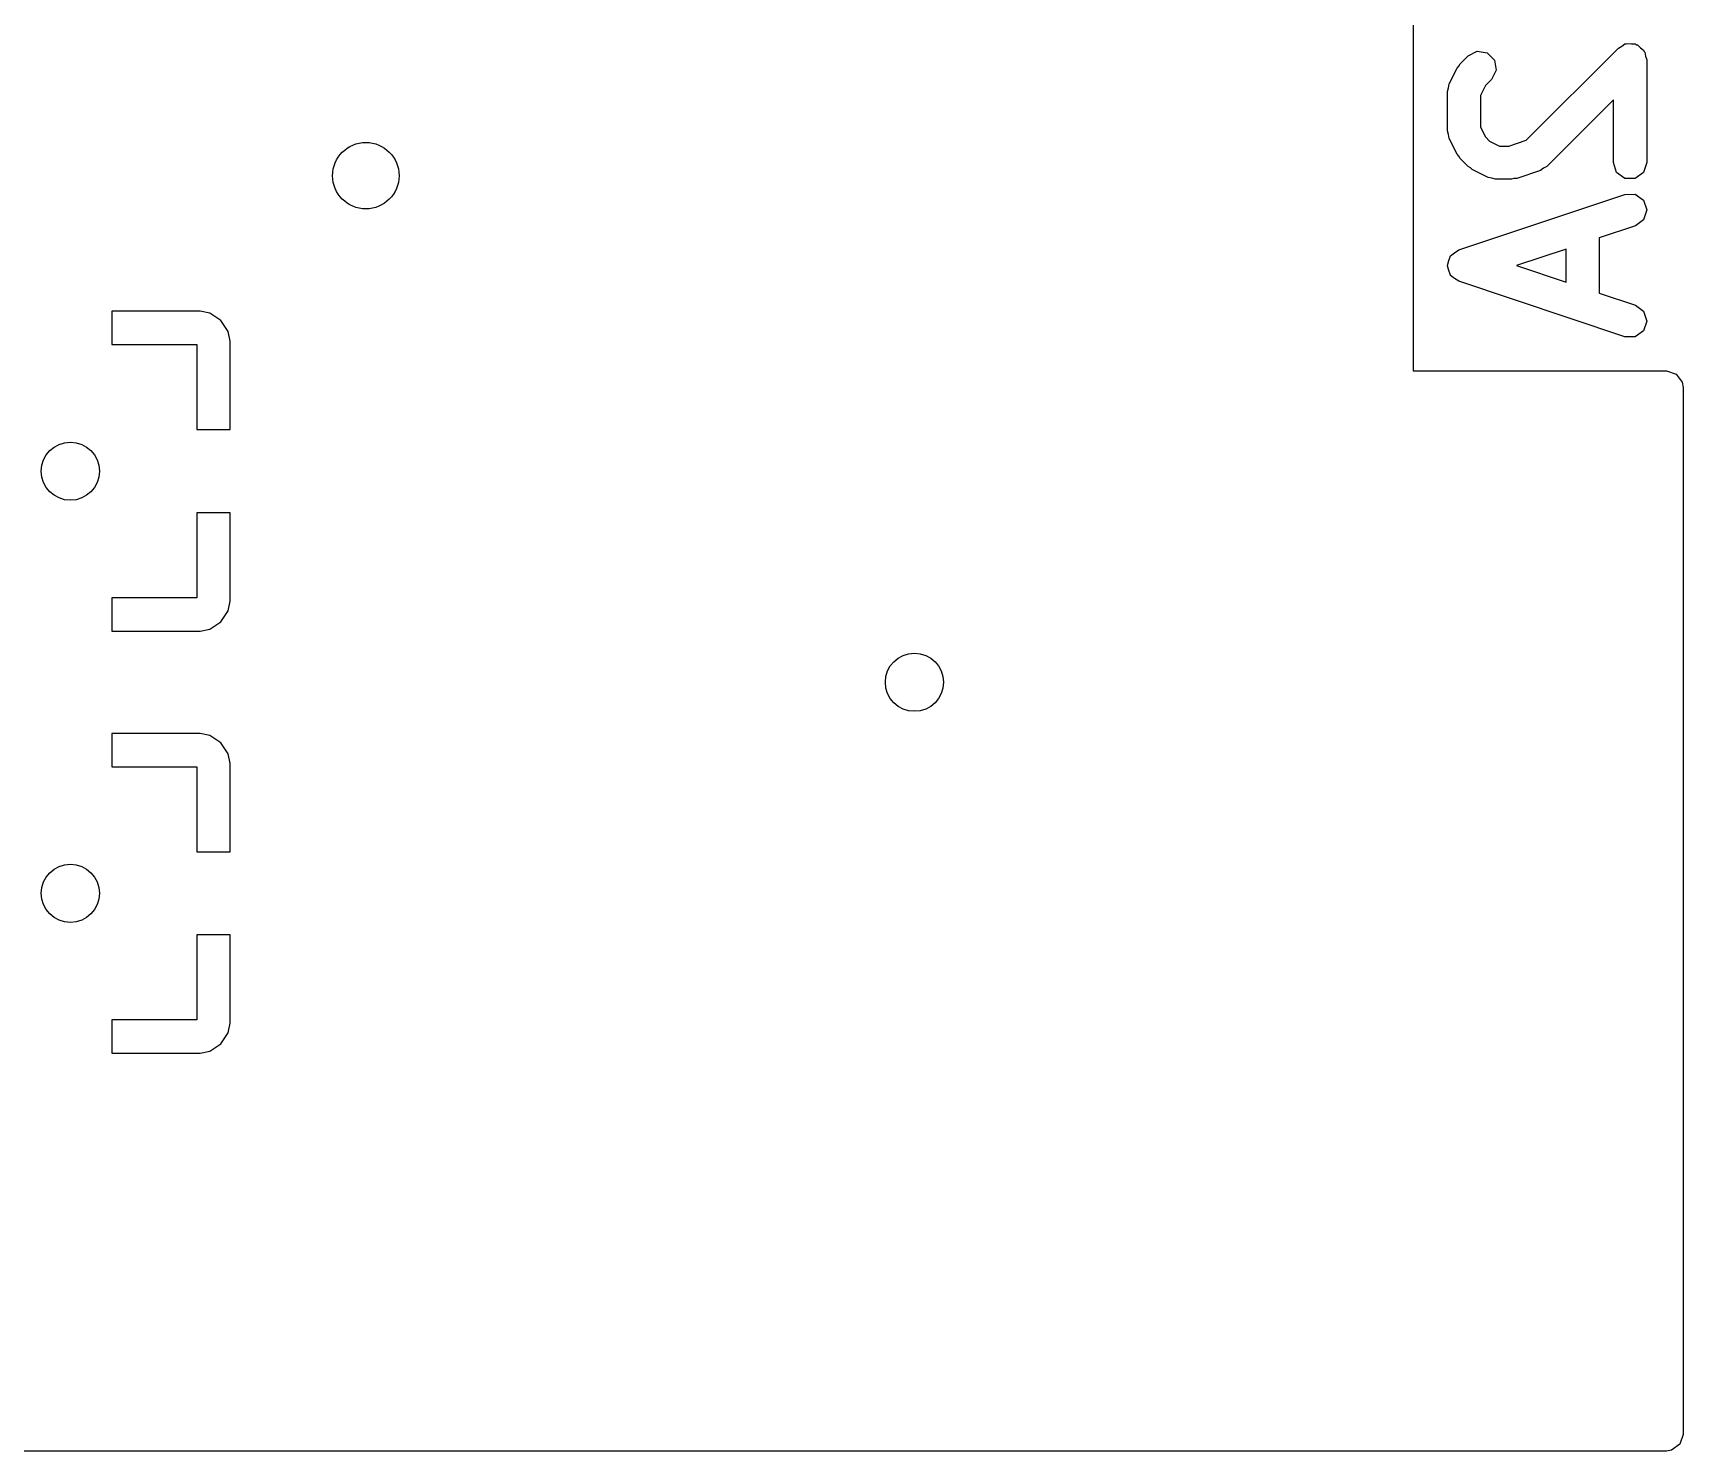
# Model space of a CAD drawing. Extents: x -0.18 to 1.38, y -0.18 to 0.98.
# Drawn here: x 0.9911 to 1.3821, y -0.1821 to 0.1538 of the extents above; entities that cross this region are included whole.
import ezdxf

# ---------------------------------------------------------------- set-up
doc = ezdxf.new("R2010")
doc.units = 0
doc.header["$MEASUREMENT"] = 0
doc.layers.add('BLACK', color=7, linetype='CONTINUOUS')

msp = doc.modelspace()

# ---------------------------------------------------------------- linework, layer by layer
at = {"layer": 'BLACK', "linetype": 'CONTINUOUS'}
for p, q in [((1.31817, 0.72187), (1.31817, 0.07375)), ((1.33117, 0.14837), (1.33334, 0.14947)), ((1.33334, 0.14947), (1.33574, 0.14909)), ((1.33574, 0.14909), (1.33746, 0.14737)), ((1.34495, 0.1284), (1.36679, 0.15024)), ((1.36679, 0.15024), (1.36761, 0.15066)), ((1.36761, 0.15066), (1.36836, 0.1512)), ((1.36836, 0.1512), (1.36868, 0.1512)), ((1.36868, 0.1512), (1.36896, 0.15135)), ((1.36896, 0.15135), (1.36987, 0.1512)), ((1.36987, 0.1512), (1.37079, 0.1512)), ((1.37079, 0.1512), (1.37105, 0.15102)), ((1.37105, 0.15102), (1.37136, 0.15097)), ((1.37136, 0.15097), (1.37201, 0.15031)), ((1.37201, 0.15031), (1.37276, 0.14977)), ((1.37276, 0.14977), (1.37286, 0.14947)), ((1.37286, 0.14947), (1.37308, 0.14924)), ((1.37308, 0.14924), (1.37323, 0.14833)), ((1.32668, 0.14172), (1.32856, 0.14547)), ((1.32856, 0.14547), (1.32901, 0.14592)), ((1.32901, 0.14592), (1.3293, 0.14649)), ((1.3293, 0.14649), (1.33117, 0.14837)), ((1.33784, 0.14497), (1.33674, 0.1428)), ((1.33746, 0.14737), (1.33784, 0.14497)), ((1.37323, 0.14833), (1.37351, 0.14746)), ((1.37351, 0.14746), (1.37351, 0.12309)), ((1.32627, 0.13996), (1.32655, 0.14082)), ((1.32655, 0.14082), (1.32668, 0.14172)), ((1.33532, 0.14138), (1.33414, 0.13903)), ((1.33674, 0.1428), (1.33532, 0.14138)), ((1.32627, 0.13059), (1.32627, 0.13996)), ((1.33414, 0.13903), (1.33414, 0.13151)), ((1.36564, 0.13795), (1.34986, 0.12218)), ((1.36564, 0.12309), (1.36564, 0.13795)), ((1.32655, 0.12972), (1.32627, 0.13059)), ((1.32668, 0.12882), (1.32655, 0.12972)), ((1.33414, 0.13151), (1.33532, 0.12917)), ((1.33532, 0.12917), (1.33629, 0.1282)), ((1.32856, 0.12507), (1.32668, 0.12882)), ((1.33629, 0.1282), (1.33863, 0.12702)), ((1.33863, 0.12702), (1.34082, 0.12702)), ((1.34082, 0.12702), (1.34495, 0.1284)), ((1.32901, 0.12462), (1.32856, 0.12507)), ((1.3293, 0.12405), (1.32901, 0.12462)), ((1.33117, 0.12218), (1.3293, 0.12405)), ((1.33174, 0.12189), (1.33117, 0.12218)), ((1.33219, 0.12144), (1.33174, 0.12189)), ((1.33594, 0.11956), (1.33219, 0.12144)), ((1.34832, 0.12123), (1.3427, 0.11935)), ((1.34905, 0.12176), (1.34832, 0.12123)), ((1.34986, 0.12218), (1.34905, 0.12176)), ((1.36639, 0.12077), (1.36564, 0.12309)), ((1.37351, 0.12309), (1.37276, 0.12077)), ((1.33684, 0.11943), (1.33594, 0.11956)), ((1.3377, 0.11915), (1.33684, 0.11943)), ((1.34145, 0.11915), (1.3377, 0.11915)), ((1.34206, 0.11935), (1.34145, 0.11915)), ((1.3427, 0.11935), (1.34206, 0.11935)), ((1.36836, 0.11934), (1.36639, 0.12077)), ((1.37079, 0.11934), (1.36836, 0.11934)), ((1.37276, 0.12077), (1.37079, 0.11934)), ((1.32896, 0.10245), (1.36833, 0.11557)), ((1.36833, 0.11557), (1.37076, 0.11559)), ((1.37076, 0.11559), (1.37274, 0.11417)), ((1.37274, 0.11417), (1.37351, 0.11187)), ((1.37278, 0.10955), (1.37082, 0.1081)), ((1.37351, 0.11187), (1.37278, 0.10955)), ((1.37082, 0.1081), (1.36226, 0.10525)), ((1.32704, 0.10105), (1.328, 0.10174)), ((1.328, 0.10174), (1.32896, 0.10245)), ((1.35439, 0.10262), (1.34266, 0.09871)), ((1.35439, 0.0948), (1.35439, 0.10262)), ((1.36226, 0.10525), (1.36226, 0.09218)), ((1.32627, 0.09874), (1.32664, 0.09987)), ((1.32628, 0.09871), (1.32627, 0.09874)), ((1.32627, 0.09868), (1.32628, 0.09871)), ((1.32664, 0.09756), (1.32627, 0.09868)), ((1.32664, 0.09987), (1.327, 0.101)), ((1.327, 0.101), (1.32703, 0.10102)), ((1.32703, 0.10102), (1.32704, 0.10105)), ((1.34266, 0.09871), (1.35439, 0.0948)), ((1.327, 0.09642), (1.32664, 0.09756)), ((1.32703, 0.09641), (1.327, 0.09642)), ((1.32704, 0.09638), (1.32703, 0.09641)), ((1.328, 0.09568), (1.32704, 0.09638)), ((1.32896, 0.09498), (1.328, 0.09568)), ((1.36833, 0.08186), (1.32896, 0.09498)), ((1.36226, 0.09218), (1.37082, 0.08933)), ((1.00984, 0.08787), (1.00984, 0.08)), ((1.03078, 0.08787), (1.00984, 0.08787)), ((1.00984, 0.08787), (1.00984, 0.08787)), ((1.03307, 0.08742), (1.03078, 0.08787)), ((1.03568, 0.08568), (1.03307, 0.08742)), ((1.37082, 0.08933), (1.37278, 0.08788)), ((1.37278, 0.08788), (1.37351, 0.08556)), ((1.03742, 0.08307), (1.03568, 0.08568)), ((1.03568, 0.08568), (1.03568, 0.08568)), ((1.03787, 0.08078), (1.03742, 0.08307)), ((1.37274, 0.08325), (1.37076, 0.08184)), ((1.37351, 0.08556), (1.37274, 0.08325)), ((1.00984, 0.08), (1.03, 0.08)), ((1.03, 0.08), (1.03, 0.05984)), ((1.03787, 0.05984), (1.03787, 0.08078)), ((1.03787, 0.08078), (1.03787, 0.08078)), ((1.37076, 0.08184), (1.36833, 0.08186)), ((1.31817, 0.07375), (1.31817, 0.07375)), ((1.31817, 0.07375), (1.37821, 0.07375)), ((1.37821, 0.07375), (1.3805, 0.07301)), ((1.3805, 0.07301), (1.38192, 0.07106)), ((1.38192, 0.07106), (1.38211, 0.06985)), ((1.38211, 0.06985), (1.38211, -0.17821)), ((1.03, 0.05984), (1.03787, 0.05984)), ((1.03787, 0.05984), (1.03787, 0.05984)), ((1.03787, 0.04016), (1.03, 0.04016)), ((1.03, 0.04016), (1.03, 0.02)), ((1.03787, 0.01922), (1.03787, 0.04016)), ((1.03787, 0.04016), (1.03787, 0.04016)), ((1.03, 0.02), (1.00984, 0.02)), ((1.00984, 0.02), (1.00984, 0.01213)), ((1.03568, 0.01432), (1.03742, 0.01693)), ((1.03742, 0.01693), (1.03787, 0.01922)), ((1.03787, 0.01922), (1.03787, 0.01922)), ((1.00984, 0.01213), (1.00984, 0.01213)), ((1.00984, 0.01213), (1.03078, 0.01213)), ((1.03078, 0.01213), (1.03307, 0.01258)), ((1.03078, 0.01213), (1.03078, 0.01213)), ((1.03307, 0.01258), (1.03568, 0.01432)), ((1.03568, 0.01432), (1.03568, 0.01432)), ((1.00984, -0.01213), (1.00984, -0.02)), ((1.03078, -0.01213), (1.00984, -0.01213)), ((1.00984, -0.01213), (1.00984, -0.01213)), ((1.03307, -0.01258), (1.03078, -0.01213)), ((1.03568, -0.01432), (1.03307, -0.01258)), ((1.03742, -0.01693), (1.03568, -0.01432)), ((1.03568, -0.01432), (1.03568, -0.01432)), ((1.03787, -0.01922), (1.03742, -0.01693)), ((1.03787, -0.04016), (1.03787, -0.01922)), ((1.03787, -0.01922), (1.03787, -0.01922)), ((1.00984, -0.02), (1.03, -0.02)), ((1.03, -0.02), (1.03, -0.04016)), ((1.03, -0.04016), (1.03787, -0.04016)), ((1.03787, -0.04016), (1.03787, -0.04016)), ((1.03787, -0.05984), (1.03, -0.05984)), ((1.03, -0.05984), (1.03, -0.08)), ((1.03787, -0.08078), (1.03787, -0.05984)), ((1.03787, -0.05984), (1.03787, -0.05984)), ((1.03, -0.08), (1.00984, -0.08)), ((1.00984, -0.08), (1.00984, -0.08787)), ((1.03742, -0.08307), (1.03787, -0.08078)), ((1.03787, -0.08078), (1.03787, -0.08078)), ((1.03307, -0.08742), (1.03568, -0.08568)), ((1.03568, -0.08568), (1.03742, -0.08307)), ((1.03568, -0.08568), (1.03568, -0.08568)), ((1.00984, -0.08787), (1.00984, -0.08787)), ((1.00984, -0.08787), (1.03078, -0.08787)), ((1.03078, -0.08787), (1.03307, -0.08742)), ((1.03078, -0.08787), (1.03078, -0.08787)), ((1.38211, -0.17821), (1.38136, -0.1805)), ((1.37821, -0.18211), (-0.17821, -0.18211)), ((1.37941, -0.18192), (1.37821, -0.18211)), ((1.38136, -0.1805), (1.37941, -0.18192))]:
    msp.add_line(p, q, dxfattribs=at)
at = {"layer": 'BLACK'}
for centre, radius in [((1.07, 0.12), 0.00787), ((1, 0.05), 0.00689), ((1.2, 0), 0.00689), ((1, -0.05), 0.00689)]:
    msp.add_circle(centre, radius, dxfattribs=at)

doc.saveas('drawing.dxf')
